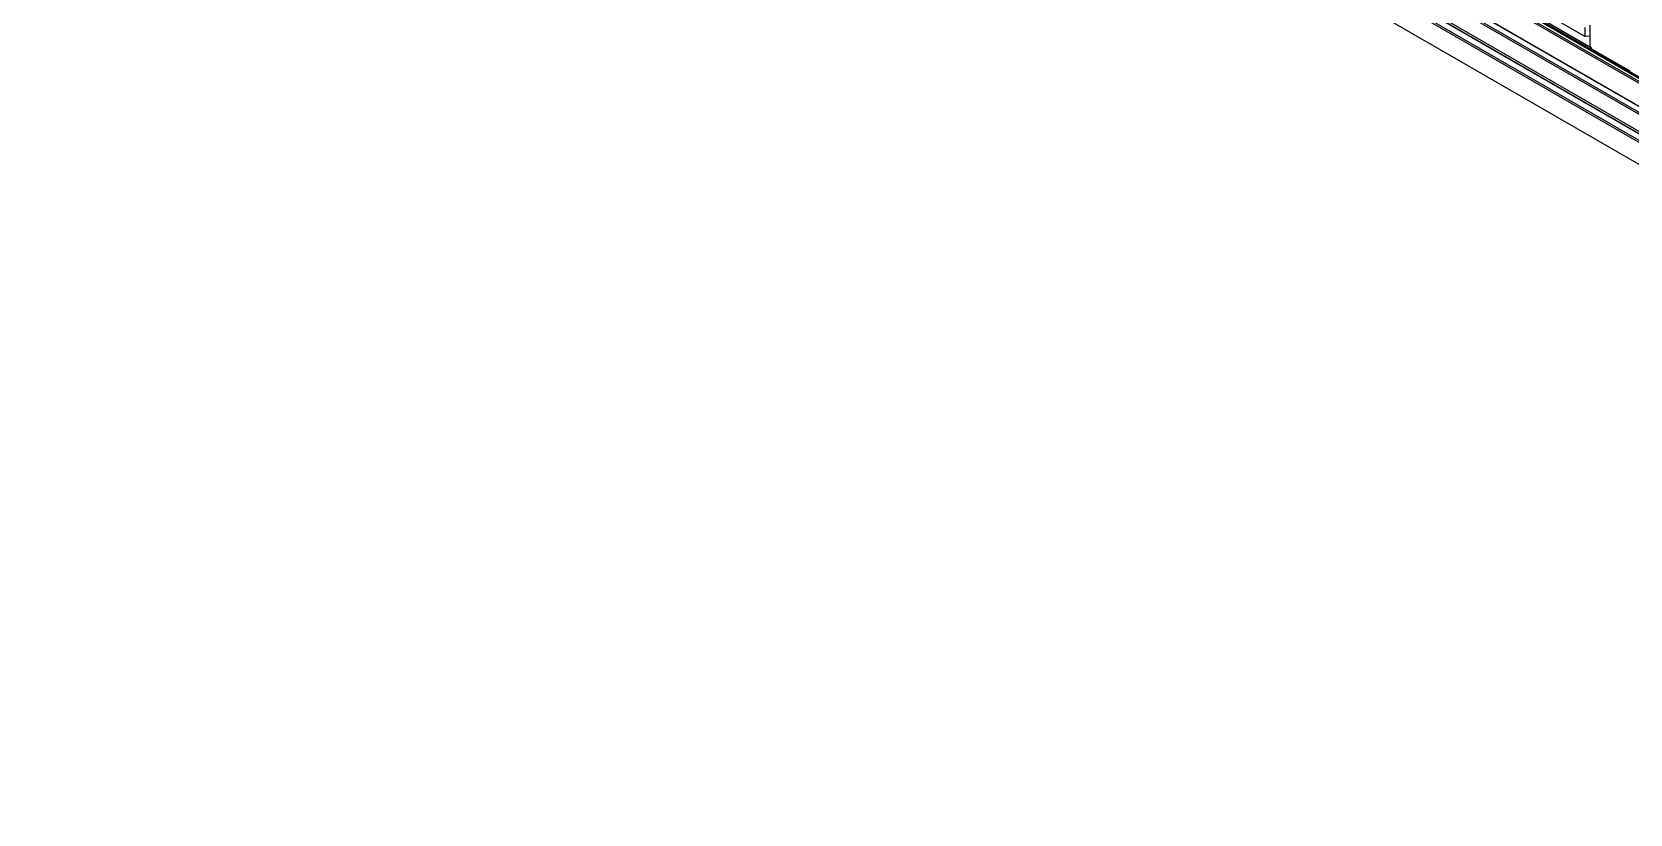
# Model space of a CAD drawing. Header units: inches. Extents: x 5 to 105, y 0 to 80.
# Drawn here: x 15.45 to 28.17, y 61.69 to 67.91 of the extents above; entities that cross this region are included whole.
import ezdxf

# ---------------------------------------------------------------- set-up
doc = ezdxf.new("R2010")
doc.units = ezdxf.units.IN
doc.header["$MEASUREMENT"] = 0

msp = doc.modelspace()

# ---------------------------------------------------------------- linework, layer by layer
for p, q in [((65.629, 45.916), (15.813, 74.673)), ((15.82, 74.685), (65.635, 45.927)), ((65.655, 45.938), (15.839, 74.696)), ((65.659, 45.938), (15.844, 74.696)), ((65.654, 45.95), (15.884, 74.682)), ((15.89, 74.693), (27.853, 67.788)), ((65.46, 45.766), (15.644, 74.523)), ((15.651, 74.535), (65.466, 45.777)), ((65.505, 45.799), (15.69, 74.557)), ((65.51, 45.8), (15.694, 74.558)), ((65.268, 45.653), (15.452, 74.411)), ((15.459, 74.424), (65.274, 45.666)), ((65.318, 45.691), (15.502, 74.449)), ((65.323, 45.692), (15.507, 74.449)), ((15.644, 74.388), (65.46, 45.63)), ((15.505, 74.207), (65.32, 45.449)), ((26.56, 68.595), (27.812, 67.872)), ((27.812, 67.872), (27.812, 67.942)), ((27.848, 67.963), (27.848, 67.806)), ((27.848, 67.873), (27.812, 67.872)), ((27.868, 67.771), (28.168, 67.598))]:
    msp.add_line(p, q)
msp.add_arc((27.892, 67.808), 0.0441, 182.6052, 237.3925)

doc.saveas('drawing.dxf')
